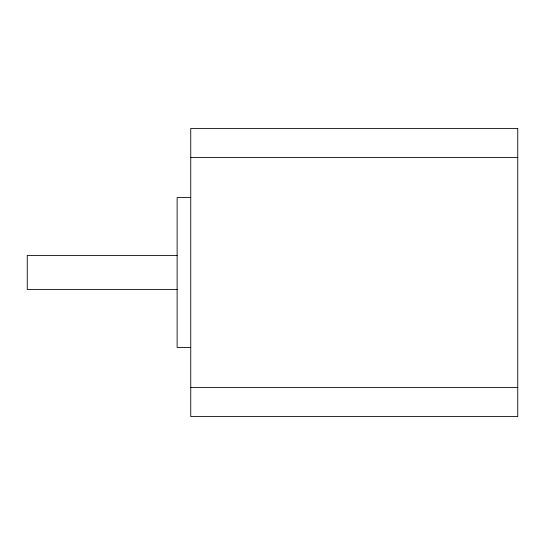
<?xml version="1.0" encoding="UTF-8"?>
<svg xmlns="http://www.w3.org/2000/svg" width="545" height="545" viewBox="0 0 545 545"><rect width="100%" height="100%" fill="white"/><g stroke="black" fill="none" stroke-linecap="round" stroke-linejoin="round"><path stroke-width="0.82" d="M190.75 157.566L517.75 157.566M190.75 197.562L177.125 197.562L177.125 347.438L190.75 347.438M177.125 255.469L27.25 255.469L27.25 289.531L177.125 289.531M190.75 387.441L517.75 387.441M517.75 128.416L190.75 128.416L190.75 416.584L517.75 416.584L517.75 128.416"/></g></svg>
